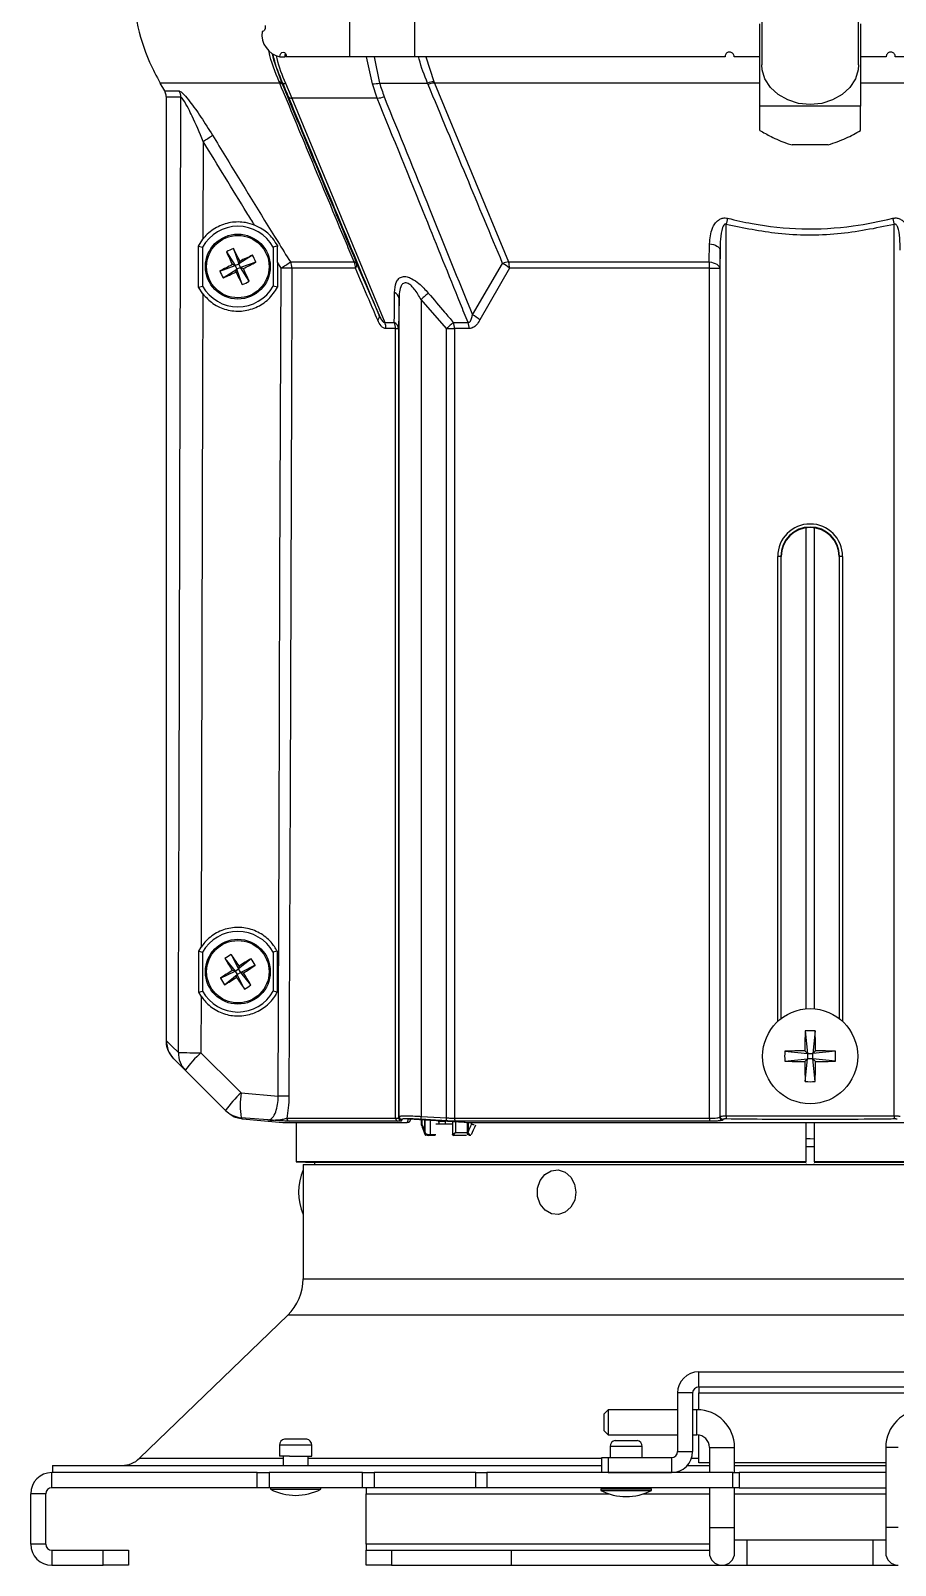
# Model space of a CAD drawing. Extents: x 17.3 to 113.1, y 4.8 to 84.5.
# Drawn here: x 50.09 to 54.38, y 60.93 to 68.55 of the extents above; entities that cross this region are included whole.
import ezdxf

# ---------------------------------------------------------------- set-up
doc = ezdxf.new("R2010")
doc.units = 0
doc.header["$MEASUREMENT"] = 0
doc.layers.add('OBJECT', color=7, linetype='CONTINUOUS')

msp = doc.modelspace()

# ---------------------------------------------------------------- linework, layer by layer
at = {"layer": 'OBJECT'}
for p, q in [((51.6748, 68.4167), (51.6748, 68.9967)), ((51.9981, 68.4167), (51.9981, 68.9967)), ((53.7197, 68.934), (53.7197, 68.3757)), ((54.1997, 68.3757), (54.1997, 68.9334)), ((53.7097, 68.1709), (53.7097, 68.5805)), ((54.2097, 68.5805), (54.2097, 68.1709)), ((51.24, 68.5417), (51.24, 68.5422)), ((51.3284, 68.4167), (51.3539, 68.4167)), ((51.6748, 68.4167), (51.3602, 68.4167)), ((51.9981, 68.4167), (51.6748, 68.4167)), ((51.7874, 68.2824), (51.7578, 68.4167)), ((53.5372, 68.4167), (51.9981, 68.4167)), ((52.0522, 68.4167), (52.0925, 68.2927)), ((53.7097, 68.4167), (53.5822, 68.4167)), ((54.3372, 68.4167), (54.2097, 68.4167)), ((55.9214, 68.4167), (54.3822, 68.4167)), ((51.3274, 68.2858), (50.7338, 68.2858)), ((50.7565, 68.2464), (50.7338, 68.2858)), ((51.3274, 68.2858), (51.3246, 68.2924)), ((51.3417, 68.2876), (51.3378, 68.2859)), ((51.3561, 68.2847), (51.3867, 68.2108)), ((51.8113, 68.2108), (51.7874, 68.2824)), ((51.8231, 68.2858), (52.0613, 68.2858)), ((52.0925, 68.2927), (52.0953, 68.2858)), ((52.0953, 68.2858), (52.4632, 67.3977)), ((53.7097, 68.2858), (52.0953, 68.2858)), ((55.8242, 68.2858), (54.2097, 68.2858)), ((50.7565, 68.2464), (50.8285, 68.2464)), ((50.8366, 68.2154), (50.7648, 68.2154)), ((50.7648, 63.5316), (50.7648, 68.2154)), ((51.8113, 68.2108), (51.3867, 68.2108)), ((51.3867, 68.2108), (51.8486, 67.0977)), ((54.2097, 68.1709), (53.7097, 68.1709)), ((53.7097, 68.0507), (53.7097, 68.1709)), ((54.2097, 68.0507), (54.2097, 68.1709)), ((50.9474, 67.9965), (50.9461, 67.5112)), ((54.0498, 67.9788), (53.8697, 67.9788)), ((53.5424, 63.1588), (53.5424, 67.5837)), ((54.377, 63.1588), (54.377, 67.5837)), ((50.9241, 67.4768), (50.9461, 67.5112)), ((50.9241, 67.4768), (50.9447, 67.4717)), ((50.9242, 67.2729), (50.9241, 67.4768)), ((50.9447, 67.4717), (50.9447, 67.278)), ((51.0635, 67.4478), (51.106, 67.3796)), ((51.0978, 67.4643), (51.1245, 67.3885)), ((51.1926, 67.4311), (51.1245, 67.3885)), ((51.3173, 67.4773), (51.2947, 67.4717)), ((51.2947, 67.4717), (51.2947, 67.278)), ((53.459, 67.3977), (53.4602, 67.4874)), ((53.5124, 67.4564), (53.5111, 67.3667)), ((53.5124, 63.1577), (53.5124, 67.4564)), ((51.0303, 67.3529), (51.106, 67.3796)), ((51.0468, 67.3186), (51.1149, 67.3612)), ((51.106, 67.3796), (51.0925, 67.3844)), ((51.106, 67.3796), (51.1245, 67.3885)), ((51.106, 67.3796), (51.1149, 67.3612)), ((51.1102, 67.3477), (51.1149, 67.3612)), ((51.1334, 67.3701), (51.1149, 67.3612)), ((51.1417, 67.2854), (51.1149, 67.3612)), ((51.1292, 67.402), (51.1245, 67.3885)), ((51.1334, 67.3701), (51.1245, 67.3885)), ((51.2091, 67.3968), (51.1334, 67.3701)), ((51.1334, 67.3701), (51.1469, 67.3653)), ((51.176, 67.3019), (51.1334, 67.3701)), ((51.3166, 67.3964), (51.3165, 67.2725)), ((51.3345, 67.3674), (51.3166, 67.3964)), ((51.3802, 67.3977), (51.6967, 67.3977)), ((51.7037, 67.3667), (51.388, 67.3667)), ((51.709, 67.3909), (51.8215, 67.1329)), ((52.2835, 67.1347), (52.4337, 67.3906)), ((52.4678, 67.3667), (52.3211, 67.1108)), ((52.4632, 67.3977), (53.459, 67.3977)), ((53.4605, 67.3667), (52.4678, 67.3667)), ((53.4605, 67.3667), (53.5111, 67.3667)), ((53.4605, 63.1478), (53.4605, 67.3667)), ((53.5111, 67.3667), (53.5111, 63.1532)), ((50.9242, 67.2729), (50.9447, 67.278)), ((50.9455, 67.2395), (50.9242, 67.2729)), ((51.3165, 67.2725), (51.2947, 67.278)), ((51.9196, 67.2158), (51.9173, 67.0667)), ((51.9196, 63.157), (51.9196, 67.2158)), ((52.1545, 67.0667), (52.0286, 67.2118)), ((52.0286, 67.2118), (52.0286, 63.1569)), ((51.8486, 67.0977), (51.8961, 67.0977)), ((51.9024, 67.0667), (51.855, 67.0667)), ((51.9024, 67.0667), (51.9173, 67.0667)), ((51.9024, 63.1478), (51.9024, 67.0667)), ((51.9173, 67.0667), (51.9173, 63.1493)), ((52.1545, 67.0667), (52.1949, 67.0667)), ((52.1545, 63.1494), (52.1545, 67.0667)), ((52.1895, 67.0977), (52.262, 67.0977)), ((52.2672, 67.0667), (52.1949, 67.0667)), ((52.1949, 67.0667), (52.1949, 63.1478)), ((53.9397, 63.6906), (53.9397, 66.0784)), ((53.9797, 66.0784), (53.9797, 63.6906)), ((53.8139, 65.9363), (53.7989, 65.9363)), ((53.7989, 63.6282), (53.7989, 65.9363)), ((53.8139, 65.9363), (53.8162, 65.9363)), ((53.8139, 65.9363), (53.8139, 63.641)), ((53.8162, 63.6428), (53.8162, 65.9363)), ((53.8162, 65.9363), (53.8162, 65.9363)), ((53.8162, 63.6428), (53.8162, 65.9363)), ((54.1032, 65.9363), (54.1032, 63.6428)), ((54.1055, 65.9363), (54.1032, 65.9363)), ((54.1032, 65.9363), (54.1032, 65.9363)), ((54.1032, 65.9363), (54.1032, 63.6428)), ((54.1205, 65.9363), (54.1055, 65.9363)), ((54.1055, 63.641), (54.1055, 65.9363)), ((54.1205, 65.9363), (54.1205, 63.6282)), ((50.9255, 63.9765), (50.9377, 63.9972)), ((50.9256, 63.7732), (50.9255, 63.9765)), ((50.9255, 63.9765), (50.9447, 63.9717)), ((50.9447, 63.9717), (50.9447, 63.778)), ((51.0551, 63.9404), (51.1056, 63.8779)), ((51.0871, 63.961), (51.1228, 63.889)), ((51.1853, 63.9395), (51.1228, 63.889)), ((51.3152, 63.9768), (51.2947, 63.9717)), ((51.2947, 63.9717), (51.2947, 63.778)), ((51.3152, 63.9768), (51.3151, 63.7729)), ((51.0336, 63.8423), (51.1056, 63.8779)), ((51.0541, 63.8102), (51.1166, 63.8607)), ((51.1056, 63.8779), (51.0916, 63.881)), ((51.1056, 63.8779), (51.1228, 63.889)), ((51.1056, 63.8779), (51.1166, 63.8607)), ((51.1136, 63.8467), (51.1166, 63.8607)), ((51.1339, 63.8717), (51.1166, 63.8607)), ((51.1523, 63.7887), (51.1166, 63.8607)), ((51.1259, 63.903), (51.1228, 63.889)), ((51.1339, 63.8717), (51.1228, 63.889)), ((51.2058, 63.9074), (51.1339, 63.8717)), ((51.1843, 63.8093), (51.1339, 63.8717)), ((51.1339, 63.8717), (51.1479, 63.8687)), ((50.9256, 63.7732), (50.9447, 63.778)), ((50.9372, 63.7535), (50.9256, 63.7732)), ((51.3151, 63.7729), (51.2947, 63.778)), ((50.9372, 63.7535), (50.9365, 63.4725)), ((53.9354, 63.5812), (53.9462, 63.4689)), ((53.9841, 63.5812), (53.9732, 63.4689)), ((53.834, 63.4798), (53.9462, 63.4689)), ((53.9462, 63.4689), (53.9329, 63.4822)), ((53.9462, 63.4689), (53.9732, 63.4689)), ((53.9462, 63.4689), (53.9462, 63.4419)), ((53.9865, 63.4822), (53.9732, 63.4689)), ((54.0855, 63.4798), (53.9732, 63.4689)), ((53.9732, 63.4419), (53.9732, 63.4689)), ((53.834, 63.4311), (53.9462, 63.4419)), ((53.9329, 63.4286), (53.9462, 63.4419)), ((53.9354, 63.3297), (53.9462, 63.4419)), ((53.9732, 63.4419), (53.9462, 63.4419)), ((53.9841, 63.3297), (53.9732, 63.4419)), ((53.9732, 63.4419), (53.9865, 63.4286)), ((54.0855, 63.4311), (53.9732, 63.4419)), ((51.1358, 63.2732), (51.3192, 63.2579)), ((51.0645, 63.18), (51.0583, 63.1862)), ((51.1001, 63.1551), (51.142, 63.1439)), ((51.269, 63.139), (51.1361, 63.1501)), ((51.3619, 63.1478), (51.9024, 63.1478)), ((51.9173, 63.1493), (51.9196, 63.157)), ((52.0286, 63.1569), (52.1545, 63.1494)), ((52.1949, 63.1478), (53.4605, 63.1478)), ((53.5111, 63.1532), (53.5124, 63.1577)), ((53.5424, 63.1588), (54.377, 63.1588)), ((51.142, 63.1439), (51.3435, 63.1263)), ((51.3435, 63.1263), (51.9436, 63.1263)), ((51.3448, 63.1262), (51.9446, 63.1262)), ((51.9129, 63.1328), (51.375, 63.1328)), ((51.4097, 63.1262), (51.4097, 62.9304)), ((51.9609, 63.1276), (51.9662, 63.1441)), ((51.9662, 63.1441), (52.2423, 63.1277)), ((51.9777, 63.1434), (51.9752, 63.1357)), ((51.9752, 63.1357), (51.9791, 63.1433)), ((52.0296, 63.1403), (52.0296, 63.1166)), ((52.0333, 63.1401), (52.0333, 63.1184)), ((52.0481, 63.08), (52.0481, 63.1392)), ((52.0483, 63.0776), (52.0481, 63.08)), ((52.0493, 63.08), (52.0481, 63.08)), ((52.0493, 63.0774), (52.0493, 63.1391)), ((52.074, 63.1377), (52.074, 63.0674)), ((52.1028, 63.1204), (52.1843, 63.1204)), ((52.1168, 63.1275), (52.1168, 63.1204)), ((52.1206, 63.1325), (52.1497, 63.1332)), ((52.1479, 63.1331), (52.1479, 63.1204)), ((52.1718, 63.1337), (52.1843, 63.134)), ((52.1843, 63.1311), (52.1843, 63.0674)), ((52.1993, 63.1302), (52.1993, 63.0774)), ((52.1993, 63.0774), (52.2587, 63.0774)), ((53.463, 63.1328), (52.2039, 63.1328)), ((52.2586, 63.08), (52.2586, 63.1269)), ((52.2587, 63.0774), (52.2586, 63.08)), ((52.2586, 63.08), (52.2619, 63.08)), ((52.2587, 63.0755), (52.2587, 63.0774)), ((52.2619, 63.08), (52.2618, 63.0776)), ((52.2619, 63.1268), (52.2619, 63.08)), ((52.2787, 63.1184), (52.2787, 63.1264)), ((52.2873, 63.1263), (55.6322, 63.1263)), ((52.2881, 63.1262), (55.6314, 63.1262)), ((53.9397, 62.9304), (53.9397, 63.1262)), ((53.9797, 63.1262), (53.9797, 62.9304)), ((52.0643, 63.0674), (52.074, 63.0674)), ((52.0643, 63.0674), (52.0643, 63.0624)), ((52.0708, 63.0624), (52.0643, 63.0624)), ((52.0994, 63.0624), (52.0708, 63.0624)), ((52.074, 63.0674), (52.1028, 63.0674)), ((52.2539, 63.0624), (52.1893, 63.0624)), ((52.2751, 63.0624), (52.2662, 63.0624)), ((53.9397, 63.0466), (53.9797, 63.0452)), ((53.9597, 63.0459), (53.9397, 63.0452)), ((51.4097, 62.9304), (51.4997, 62.9273)), ((53.9397, 62.9304), (51.4097, 62.9304)), ((51.4997, 62.9273), (51.4997, 62.9174)), ((53.9397, 62.9273), (51.4997, 62.9273)), ((53.9397, 62.9204), (53.9397, 62.9174)), ((56.5097, 62.9304), (53.9797, 62.9304)), ((56.4197, 62.9273), (53.9797, 62.9273)), ((53.9797, 62.9174), (53.9797, 62.9204)), ((51.4437, 62.9174), (51.4437, 62.8913)), ((51.4437, 62.9174), (56.4757, 62.9174)), ((51.4438, 62.8901), (51.4438, 62.6913)), ((51.4438, 62.6913), (51.4438, 62.6707)), ((51.4437, 62.6696), (51.4437, 62.3502)), ((51.4437, 62.3502), (56.4757, 62.3502)), ((51.3674, 62.1704), (50.6315, 61.4595)), ((56.552, 62.1704), (51.3674, 62.1704)), ((53.4066, 61.8139), (53.4066, 61.8889)), ((53.4066, 61.8889), (55.0166, 61.8889)), ((53.3766, 61.7839), (53.3016, 61.7839)), ((53.3016, 61.7839), (53.3016, 61.4934)), ((53.3766, 61.7839), (53.3766, 61.4934)), ((53.4066, 61.8139), (55.0166, 61.8139)), ((53.4066, 61.8139), (53.4066, 61.7839)), ((53.4066, 61.7839), (55.0166, 61.7839)), ((53.4066, 61.7007), (53.4066, 61.7839)), ((52.9577, 61.7009), (52.9377, 61.6809)), ((53.3016, 61.7009), (52.9577, 61.7009)), ((52.9577, 61.7009), (52.9577, 61.6384)), ((53.3972, 61.7009), (53.3766, 61.7009)), ((53.3972, 61.6384), (53.3972, 61.7009)), ((52.9377, 61.6384), (52.9377, 61.6809)), ((52.9377, 61.5959), (52.9377, 61.6384)), ((52.9577, 61.6384), (52.9577, 61.5759)), ((53.3972, 61.5759), (53.3972, 61.6384)), ((51.4614, 61.5541), (51.3514, 61.5541)), ((52.9377, 61.5959), (52.9577, 61.5759)), ((52.9577, 61.5759), (53.3016, 61.5759)), ((52.9916, 61.548), (53.1016, 61.548)), ((53.3766, 61.5759), (53.3972, 61.5759)), ((53.4066, 61.4364), (53.4066, 61.5752)), ((51.3264, 61.5245), (51.3264, 61.4695)), ((51.3759, 61.5245), (51.3264, 61.5245)), ((51.4864, 61.5245), (51.3759, 61.5245)), ((51.4864, 61.4695), (51.4864, 61.5245)), ((52.9666, 61.5184), (52.9666, 61.4634)), ((52.971, 61.5184), (52.9666, 61.5184)), ((53.1266, 61.5184), (52.971, 61.5184)), ((53.1266, 61.4634), (53.1266, 61.5184)), ((53.3016, 61.4934), (53.3766, 61.4934)), ((53.4597, 61.5134), (53.4597, 61.3884)), ((53.4597, 61.5134), (53.5222, 61.5134)), ((53.5222, 61.5134), (53.5847, 61.5134)), ((53.5847, 61.3884), (53.5847, 61.5134)), ((54.3347, 61.5134), (54.3347, 61.1159)), ((54.3972, 61.5134), (54.3347, 61.5134)), ((50.1997, 61.4244), (50.1997, 61.3884)), ((50.1997, 61.4244), (52.9266, 61.4244)), ((50.6315, 61.4595), (51.3439, 61.4595)), ((51.3759, 61.4695), (51.3264, 61.4695)), ((51.3439, 61.4695), (51.3439, 61.4244)), ((51.3759, 61.4695), (51.4864, 61.4695)), ((51.4689, 61.4244), (51.4689, 61.4695)), ((51.4689, 61.4595), (52.9266, 61.4595)), ((52.9266, 61.3884), (52.9266, 61.4634)), ((52.9266, 61.4634), (52.9566, 61.4634)), ((52.9566, 61.4634), (52.9566, 61.3884)), ((52.9566, 61.4634), (53.2716, 61.4634)), ((53.2716, 61.4634), (53.2716, 61.3884)), ((53.3507, 61.4244), (53.4597, 61.4244)), ((53.3709, 61.4595), (53.4066, 61.4595)), ((53.4597, 61.4364), (53.4066, 61.4364)), ((54.3347, 61.4364), (53.5847, 61.4364)), ((53.5847, 61.4244), (54.3347, 61.4244)), ((50.1966, 61.3135), (50.1966, 61.3884)), ((51.216, 61.3884), (50.1966, 61.3884)), ((51.216, 61.3135), (51.216, 61.3884)), ((51.216, 61.3884), (51.2757, 61.3884)), ((51.2757, 61.3884), (51.2757, 61.3135)), ((51.7379, 61.3884), (51.2757, 61.3884)), ((51.7379, 61.3135), (51.7379, 61.3884)), ((51.7379, 61.3884), (51.7958, 61.3884)), ((51.7958, 61.3884), (51.7958, 61.3135)), ((52.3005, 61.3884), (51.7958, 61.3884)), ((52.3005, 61.3135), (52.3005, 61.3884)), ((52.3005, 61.3884), (52.3556, 61.3884)), ((52.3556, 61.3884), (52.3556, 61.3135)), ((53.5766, 61.3884), (52.3556, 61.3884)), ((52.9566, 61.3884), (53.2716, 61.3884)), ((53.5766, 61.3135), (53.5766, 61.3884)), ((53.5766, 61.3884), (53.6066, 61.3884)), ((53.6066, 61.3884), (53.6066, 61.3135)), ((54.3347, 61.3884), (53.6066, 61.3884)), ((50.1666, 61.2835), (50.0917, 61.2835)), ((50.0917, 61.0334), (50.0917, 61.2835)), ((50.1666, 61.0334), (50.1666, 61.2835)), ((51.216, 61.3135), (50.1966, 61.3135)), ((51.2757, 61.3135), (51.216, 61.3135)), ((51.7379, 61.3135), (51.2757, 61.3135)), ((51.2814, 61.3135), (51.2814, 61.306)), ((51.2814, 61.306), (51.3587, 61.306)), ((51.3587, 61.306), (51.5314, 61.306)), ((51.5314, 61.306), (51.5314, 61.3135)), ((51.7958, 61.3135), (51.7379, 61.3135)), ((51.7566, 61.3135), (51.7566, 61.2835)), ((51.7566, 61.0334), (51.7566, 61.2835)), ((51.7566, 61.2835), (52.9602, 61.2835)), ((52.3005, 61.3135), (51.7958, 61.3135)), ((52.3556, 61.3135), (52.3005, 61.3135)), ((53.5766, 61.3135), (52.3556, 61.3135)), ((52.9216, 61.3074), (52.9216, 61.2999)), ((52.9216, 61.3074), (53.1716, 61.3074)), ((52.9216, 61.2999), (53.1716, 61.2999)), ((52.9841, 61.3135), (52.9841, 61.3074)), ((53.1091, 61.3074), (53.1091, 61.3135)), ((53.1329, 61.2835), (53.4597, 61.2835)), ((53.1716, 61.2999), (53.1716, 61.3074)), ((53.4597, 61.3135), (53.4597, 61.1159)), ((53.6066, 61.3135), (53.5766, 61.3135)), ((53.5847, 61.1159), (53.5847, 61.3135)), ((53.5847, 61.2835), (54.3347, 61.2835)), ((53.6066, 61.3135), (54.3347, 61.3135)), ((53.4597, 61.1159), (53.4597, 60.9909)), ((53.4597, 61.1159), (53.5222, 61.1159)), ((53.5222, 61.1159), (53.5847, 61.1159)), ((53.5847, 60.9909), (53.5847, 61.1159)), ((54.3347, 61.1159), (54.3347, 60.9909)), ((54.3972, 61.1159), (54.3347, 61.1159)), ((50.1666, 61.0334), (50.0917, 61.0334)), ((51.7566, 61.0334), (51.7566, 61.0034)), ((53.4597, 61.0334), (51.7566, 61.0334)), ((53.6472, 61.0534), (53.5847, 61.0534)), ((54.2722, 61.0534), (53.6472, 61.0534)), ((53.6472, 60.9284), (53.6472, 61.0534)), ((54.3347, 61.0534), (54.2722, 61.0534)), ((54.2722, 60.9284), (54.2722, 61.0534)), ((50.1966, 61.0034), (50.1966, 60.9285)), ((50.1966, 61.0034), (50.4516, 61.0034)), ((50.4516, 60.9285), (50.4516, 61.0034)), ((50.4516, 61.0034), (50.5766, 61.0034)), ((50.5766, 61.0034), (50.5766, 60.9285)), ((51.7566, 60.9285), (51.7566, 61.0034)), ((51.7566, 61.0034), (51.8816, 61.0034)), ((51.8816, 61.0034), (51.8816, 60.9285)), ((51.8816, 61.0034), (52.4761, 61.0034)), ((52.4761, 61.0034), (52.4761, 60.9285)), ((52.4761, 61.0034), (53.4597, 61.0034)), ((50.1966, 60.9285), (50.4516, 60.9285)), ((50.5766, 60.9285), (50.4516, 60.9285)), ((51.8816, 60.9285), (51.7566, 60.9285)), ((51.8816, 60.9285), (52.4761, 60.9285)), ((52.4761, 60.9285), (53.5187, 60.9285)), ((53.5222, 60.9284), (53.6472, 60.9284)), ((53.6472, 60.9284), (54.2722, 60.9284)), ((54.2722, 60.9284), (54.3972, 60.9284))]:
    msp.add_line(p, q, dxfattribs=at)
at = {"layer": 'OBJECT', "flags": 128}
for points in [[(51.255, 68.5723), (51.2559, 68.5647), (51.2547, 68.5561), (51.2513, 68.5488), (51.2461, 68.5439), (51.24, 68.5422)], [(51.2895, 68.4315), (51.2971, 68.4007), (51.3378, 68.2859), (51.3378, 68.2859), (51.3378, 68.2859)], [(51.3284, 68.4167), (51.3296, 68.4253), (51.3331, 68.4326), (51.3382, 68.4375), (51.3443, 68.4392), (51.3504, 68.4375), (51.3556, 68.4326), (51.359, 68.4253), (51.3602, 68.4167)], [(51.3539, 68.4167), (51.3551, 68.4253), (51.357, 68.4302)], [(51.7957, 68.4167), (51.8231, 68.2858), (51.8231, 68.2858), (51.8231, 68.2858)], [(53.9597, 68.1791), (53.9023, 68.1848), (53.8482, 68.2017), (53.8006, 68.2286), (53.7622, 68.264), (53.7353, 68.306), (53.7215, 68.352), (53.7197, 68.3757)], [(54.1997, 68.3757), (54.198, 68.352), (54.1841, 68.306), (54.1572, 68.264), (54.1189, 68.2286), (54.0713, 68.2017), (54.0172, 68.1848), (53.9597, 68.1791)], [(50.8248, 63.4739), (50.8254, 63.7239), (50.8278, 64.7238), (50.8366, 68.2154)], [(53.5502, 67.6147), (53.5493, 67.6111), (53.5484, 67.6075), (53.5474, 67.6037), (53.5464, 67.5998), (53.5455, 67.5958), (53.5445, 67.5918), (53.5434, 67.5878), (53.5424, 67.5837)], [(54.3693, 67.6147), (54.3702, 67.6111), (54.3711, 67.6075), (54.372, 67.6037), (54.373, 67.5998), (54.374, 67.5958), (54.375, 67.5918), (54.376, 67.5878), (54.377, 67.5837)], [(53.4602, 67.4874), (53.4706, 67.486), (53.4804, 67.4837), (53.4894, 67.4805), (53.4971, 67.4766), (53.5035, 67.4721), (53.5082, 67.4672), (53.5113, 67.4619), (53.5124, 67.4564)], [(51.3192, 63.2579), (51.3239, 64.5488), (51.3287, 65.8398), (51.3345, 67.3674)], [(51.388, 67.3667), (51.3876, 67.2594), (51.3858, 66.7634), (51.3785, 64.7795), (51.3731, 63.2572)], [(53.459, 67.3977), (53.4694, 67.3963), (53.4792, 67.3939), (53.4881, 67.3908), (53.4958, 67.3869), (53.5022, 67.3824), (53.5069, 67.3775), (53.5099, 67.3722), (53.5111, 67.3667)], [(50.9455, 67.2395), (50.9444, 66.7924), (50.9413, 65.5014), (50.9377, 63.9972)], [(52.0649, 67.2428), (52.0614, 67.2398), (52.0575, 67.2365), (52.0532, 67.2328), (52.0487, 67.2289), (52.0439, 67.2248), (52.0389, 67.2206), (52.0338, 67.2162), (52.0286, 67.2118)], [(52.1895, 67.0977), (52.1861, 67.0947), (52.1823, 67.0913), (52.1781, 67.0877), (52.1737, 67.0838), (52.1691, 67.0797), (52.1643, 67.0754), (52.1594, 67.0711), (52.1545, 67.0667)], [(50.7648, 63.5316), (50.7723, 63.5243), (50.7923, 63.5051), (50.8248, 63.4739)], [(50.9365, 63.4725), (51.113, 63.296), (51.1358, 63.2732)], [(50.859, 63.3855), (50.8279, 63.4167), (50.8087, 63.4359), (50.8014, 63.4432)], [(51.0583, 63.1862), (50.8818, 63.3628), (50.859, 63.3855)], [(52.0286, 63.1569), (52.0284, 63.1541), (52.0282, 63.1514), (52.0281, 63.1489), (52.028, 63.1467), (52.0278, 63.1448), (52.0278, 63.1434), (52.0277, 63.1424), (52.0277, 63.142)], [(52.1545, 63.1494), (52.1543, 63.1466), (52.1542, 63.1439), (52.154, 63.1414), (52.1539, 63.1392), (52.1538, 63.1373), (52.1537, 63.1359), (52.1536, 63.1349), (52.1536, 63.1345)], [(53.5424, 63.1588), (53.5424, 63.156), (53.5424, 63.1534), (53.5423, 63.1509), (53.5423, 63.1487), (53.5423, 63.1468), (53.5423, 63.1453), (53.5422, 63.1444), (53.5422, 63.1439)], [(54.377, 63.1588), (54.3771, 63.156), (54.3771, 63.1534), (54.3771, 63.1509), (54.3772, 63.1487), (54.3772, 63.1468), (54.3772, 63.1453), (54.3772, 63.1444), (54.3772, 63.1439)], [(52.1843, 63.0674), (52.1846, 63.0676), (52.1853, 63.068), (52.1864, 63.0687), (52.1879, 63.0697), (52.1897, 63.071), (52.1918, 63.0724), (52.1942, 63.074), (52.1967, 63.0757), (52.1993, 63.0774)], [(52.1993, 63.0774), (52.1976, 63.0748), (52.1959, 63.0723), (52.1943, 63.0699), (52.1929, 63.0678), (52.1917, 63.0659), (52.1907, 63.0644), (52.19, 63.0633), (52.1895, 63.0626), (52.1893, 63.0624)], [(52.2587, 63.0774), (52.2591, 63.0774), (52.2595, 63.0775), (52.2599, 63.0775), (52.2603, 63.0775), (52.2607, 63.0775), (52.2611, 63.0775), (52.2614, 63.0776), (52.2618, 63.0776)], [(53.5272, 63.1428), (53.5264, 63.1402), (53.5258, 63.1382)], [(52.074, 63.0674), (52.0739, 63.0664), (52.0737, 63.0655), (52.0734, 63.0646), (52.073, 63.0639), (52.0725, 63.0632), (52.072, 63.0628), (52.0714, 63.0625), (52.0708, 63.0624)], [(53.9797, 63.0059), (53.9437, 63.0057), (53.9397, 63.0059)], [(52.6071, 62.7596), (52.6069, 62.8004), (52.6196, 62.8385), (52.6433, 62.8687), (52.6748, 62.8871), (52.71, 62.891), (52.744, 62.88), (52.7723, 62.8555), (52.791, 62.821), (52.7976, 62.7809), (52.7913, 62.7408), (52.7728, 62.706), (52.7447, 62.6813), (52.7108, 62.6699), (52.6756, 62.6735), (52.6439, 62.6916), (52.62, 62.7216), (52.6071, 62.7596)]]:
    msp.add_lwpolyline(points, dxfattribs=at)
at = {"layer": 'OBJECT'}
for centre, radius in [((51.1197, 67.3748), 0.161), ((51.1197, 67.3748), 0.1549), ((51.1197, 63.8748), 0.161), ((51.1197, 63.8748), 0.1549), ((53.9597, 63.4554), 0.236)]:
    msp.add_circle(centre, radius, dxfattribs=at)
for centre, radius, start, end in [((51.3505, 68.5261), 0.1116, 171.95076, 258.57817), ((51.3251, 68.277), 0.0155, 35.38807, 91.87182), ((51.3275, 68.2698), 0.016, 34.52439, 90.55538), ((51.3516, 68.2993), 0.0153, 229.87426, 286.97031), ((51.793, 68.4119), 0.1296, 267.54557, 283.4346), ((52.1053, 68.1603), 0.133, 95.53116, 109.30878), ((52.1099, 68.1539), 0.1328, 96.33291, 110.11508), ((50.7735, 68.2155), 0.0631, 359.96545, 29.38949), ((51.3849, 68.2285), 0.0178, 217.2822, 275.87224), ((51.8025, 68.3372), 0.1268, 274.005, 289.92913), ((50.627, 68.5374), 0.6287, 300.6374, 305.6866), ((51.1197, 67.3748), 0.2, 28.95502, 151.04498), ((51.2524, 67.0992), 0.3965, 112.95955, 118.46071), ((53.5945, 68.5689), 2.7682, 203.89201, 205.33551), ((48.6432, 66.185), 2.768, 26.08443, 27.52807), ((52.314, 64.8996), 2.7687, 113.89224, 115.33552), ((50.844, 67.2421), 0.3966, 22.95976, 28.45971), ((52.3096, 64.8983), 2.768, 116.08455, 117.52816), ((51.3954, 67.5076), 0.3965, 202.95914, 208.46032), ((49.9263, 69.8482), 2.7666, 293.89148, 295.33584), ((53.5963, 68.5647), 2.768, 206.08443, 207.52807), ((49.9302, 69.8507), 2.7672, 296.08446, 297.52847), ((48.6468, 66.1816), 2.7662, 23.8917, 25.33626), ((50.9921, 67.9328), 0.661, 301.198, 305.94797), ((51.3326, 65.1889), 2.1785, 88.54095, 89.94926), ((51.3236, 67.3668), 0.0645, 359.92781, 28.65564), ((51.6963, 67.3825), 0.0153, 33.66611, 88.42459), ((51.632, 67.367), 0.0717, 359.79539, 25.39898), ((51.6836, 67.3839), 0.0264, 319.54724, 15.46861), ((52.4799, 67.2643), 0.1345, 97.12264, 110.12228), ((52.3507, 67.2352), 0.1761, 48.32087, 61.9065), ((52.3646, 67.3673), 0.1032, 359.67551, 17.13785), ((53.1627, 67.3675), 0.2978, 359.84382, 5.81823), ((51.1197, 67.3748), 0.2, 208.95502, 331.04498), ((50.987, 67.6505), 0.3965, 292.95955, 298.46071), ((51.8815, 67.2118), 0.0383, 5.94674, 65.82641), ((51.7965, 67.1276), 0.0255, 311.99419, 11.93607), ((52.214, 66.9837), 0.1662, 49.90594, 65.27779), ((51.779, 67.0671), 0.076, 359.74938, 23.80404), ((51.8788, 67.0632), 0.0386, 5.22763, 63.39046), ((51.825, 67.0671), 0.0775, 359.73742, 23.2996), ((52.1063, 67.0672), 0.0886, 359.68724, 20.14418), ((52.1752, 67.0672), 0.092, 359.68142, 19.35416), ((53.9597, 65.9363), 0.1608, 0, 180), ((53.9597, 65.9363), 0.1458, 0, 180), ((53.9597, 65.9363), 0.1435, 0, 180), ((53.9597, 65.9363), 0.1435, 90, 180), ((53.9597, 65.9363), 0.1435, 0, 90), ((51.1197, 63.8748), 0.2, 28.95502, 151.04498), ((51.2849, 63.617), 0.3967, 119.90152, 125.39893), ((53.4319, 65.3591), 2.7679, 210.83167, 212.27531), ((48.8045, 62.394), 2.7687, 33.02459, 34.46784), ((52.6056, 61.56), 2.7711, 120.83269, 122.2747), ((50.8619, 63.7096), 0.3968, 29.90173, 35.39825), ((52.6003, 61.56), 2.7683, 123.02447, 124.46795), ((51.3773, 64.0399), 0.3965, 209.8994, 215.40057), ((49.6353, 66.1873), 2.7683, 300.83197, 302.27543), ((53.4335, 65.3547), 2.7669, 213.02392, 214.4681), ((49.6407, 66.1874), 2.7655, 303.02374, 304.46868), ((48.8061, 62.3898), 2.7696, 30.83211, 32.27488), ((51.1197, 63.8748), 0.2, 208.95502, 331.04498), ((50.9548, 64.1323), 0.3963, 299.89808, 305.4019), ((56.7237, 63.4624), 2.7908, 177.56154, 179.59423), ((53.9597, 63.1824), 0.3996, 86.50975, 93.49025), ((51.1958, 63.4624), 2.7908, 0.40577, 2.43846), ((50.943, 63.4689), 0.1184, 177.58448, 224.79191), ((50.9266, 67.0788), 3.6063, 268.38159, 270.15734), ((51.2938, 63.0761), 0.5337, 132.03018, 144.5608), ((54.2327, 63.4554), 0.3995, 176.50916, 183.49084), ((53.9527, 60.6899), 2.7924, 90.40623, 92.4378), ((53.9667, 60.6899), 2.7924, 87.5622, 89.59377), ((53.6867, 63.4554), 0.3995, 356.50916, 3.49084), ((53.9527, 66.2186), 2.79, 267.56102, 269.59427), ((56.7237, 63.4484), 2.7908, 180.40577, 182.43846), ((51.1958, 63.4484), 2.7908, 357.56154, 359.59423), ((53.9668, 66.2186), 2.79, 270.40573, 272.43898), ((53.9597, 63.7285), 0.3996, 266.50975, 273.49025), ((51.4932, 62.8768), 0.5337, 132.03055, 144.56004), ((51.5104, 63.2124), 0.3794, 170.7788, 189.44975), ((51.3185, 61.1457), 2.1122, 88.51743, 89.97925), ((51.1467, 63.2746), 0.1249, 225.00121, 265.13763), ((51.3766, 63.1475), 0.0148, 179.00458, 263.69483), ((51.9164, 63.1464), 0.014, 174.27084, 255.47599), ((51.9323, 63.1494), 0.015, 180.10655, 266.23937), ((51.9346, 63.1571), 0.015, 180.11058, 266.36217), ((52.2087, 63.1459), 0.0139, 172.13695, 249.60812), ((53.487, 63.1446), 0.0267, 173.11584, 206.08127), ((53.5261, 63.1532), 0.015, 180.24302, 269.16345), ((53.5274, 63.1578), 0.015, 180.24506, 269.17887), ((51.9619, 63.1426), 0.015, 266.11574, 332.586), ((52.0511, 63.0776), 0.00442, 223.37064, 234.64166), ((52.0484, 63.0749), 0.00268, 69.23338, 92.75407), ((52.0546, 63.0761), 0.00616, 185.11056, 189.87259), ((52.0643, 63.0774), 0.015, 180, 270), ((52.2701, 63.0754), 0.00848, 178.69995, 182.12801), ((52.272, 63.0618), 0.0157, 126.02277, 129.41376), ((52.1893, 63.0674), 0.005, 180, 270), ((51.7008, 62.7804), 0.28, 156.64122, 203.35878), ((51.1937, 62.3502), 0.25, 314.00773, 0), ((53.4066, 61.7839), 0.105, 90, 180), ((53.4066, 61.7839), 0.03, 90, 180), ((53.3972, 61.5134), 0.1875, 0, 90), ((54.5222, 61.5134), 0.1875, 90, 180), ((51.3564, 61.5245), 0.03, 99.59407, 180), ((51.4564, 61.5245), 0.03, 0, 80.40593), ((52.9966, 61.5184), 0.03, 99.59407, 180), ((53.0966, 61.5184), 0.03, 0, 80.40593), ((53.3972, 61.5134), 0.0625, 0, 90), ((53.2716, 61.4934), 0.105, 270, 0), ((53.2716, 61.4934), 0.03, 270, 0), ((50.5447, 61.5494), 0.125, 270, 314.00773), ((50.1966, 61.2835), 0.1049, 90, 180), ((50.1966, 61.2835), 0.03, 90, 180), ((51.4064, 61.5473), 0.2717, 242.61209, 297.38791), ((53.0466, 61.5412), 0.2717, 242.61209, 297.38791), ((50.1966, 61.0334), 0.1049, 180, 270), ((50.1966, 61.0334), 0.03, 180, 270), ((53.5222, 60.9909), 0.0625, 180, 270), ((53.5222, 60.9909), 0.0625, 270, 0), ((54.3972, 60.9909), 0.0625, 180, 270)]:
    msp.add_arc(centre, radius, start, end, dxfattribs=at)
for centre, major_axis, ratio, start_param, end_param in [((53.9727, 62.8196), (-2.0916, 4.3755), 0.34326, 1.340726, 1.349396), ((52.0643, 63.0774), (0.015, 0), 0.666667, 3.141593, 4.712389), ((53.9727, 62.8196), (2.0916, 4.3755), 0.34326, 1.665999, 1.674668), ((53.9818, 62.8121), (2.0768, 4.3768), 0.341999, 1.663713, 1.674625)]:
    msp.add_ellipse(centre, major_axis=major_axis, ratio=ratio, start_param=start_param, end_param=end_param, dxfattribs=at)
for points, knots in [([(50.5998, 68.7858), (50.6036, 68.7204), (50.6115, 68.5849), (50.6646, 68.4164), (50.7156, 68.3201), (50.7338, 68.2858)], [0, 0, 0, 0, 0.375049, 0.776984, 1, 1, 1, 1]), ([(51.3246, 68.2924), (51.3049, 68.3406), (51.2846, 68.39), (51.274, 68.4444), (51.2737, 68.4458)], [0, 0, 0, 0, 0.973648, 1, 1, 1, 1]), ([(51.3417, 68.2876), (51.3417, 68.2876), (51.3245, 68.3277), (51.3068, 68.3734), (51.2957, 68.4216), (51.2944, 68.427)], [0, 0, 0, 0, 0.000015, 0.888295, 1, 1, 1, 1]), ([(51.3098, 68.4216), (51.3107, 68.4172), (51.3206, 68.3694), (51.3392, 68.3249), (51.3561, 68.2847)], [0, 0, 0, 0, 0.093044, 1, 1, 1, 1]), ([(52.0613, 68.2858), (52.0613, 68.2858), (52.0448, 68.3243), (52.0294, 68.3672), (52.0169, 68.4125), (52.0157, 68.4167)], [0, 0, 0, 0, 0.000016, 0.90696, 1, 1, 1, 1]), ([(53.5822, 68.4167), (53.582, 68.4192), (53.5815, 68.4243), (53.5776, 68.431), (53.572, 68.4361), (53.5649, 68.4391), (53.5572, 68.4395), (53.5497, 68.4374), (53.5434, 68.4329), (53.539, 68.4265), (53.5374, 68.4208), (53.5373, 68.4175), (53.5372, 68.4167)], [0, 0, 0, 0, 0.1064742, 0.2129401, 0.319697, 0.427105, 0.5351835, 0.643667, 0.7520788, 0.8599258, 0.9669596, 1, 1, 1, 1]), ([(54.3822, 68.4167), (54.382, 68.4192), (54.3815, 68.4243), (54.3777, 68.431), (54.372, 68.4361), (54.3649, 68.439), (54.3572, 68.4395), (54.3498, 68.4374), (54.3434, 68.4329), (54.339, 68.4265), (54.3374, 68.4208), (54.3373, 68.4175), (54.3372, 68.4167)], [0, 0, 0, 0, 0.106362, 0.212713, 0.319455, 0.426997, 0.535233, 0.643751, 0.752038, 0.859722, 0.966709, 1, 1, 1, 1]), ([(51.6967, 67.3977), (51.6839, 67.4286), (51.6116, 67.6019), (51.4884, 67.8978), (51.3783, 68.1631), (51.3274, 68.2858)], [0, 0, 0, 0, 0.104199, 0.585852, 1, 1, 1, 1]), ([(51.3378, 68.2859), (51.3378, 68.2859), (51.3388, 68.2836), (51.3397, 68.2812), (51.3407, 68.2789)], [0, 0, 0, 0, 0.000295, 1, 1, 1, 1]), ([(51.3407, 68.2789), (51.4036, 68.1268), (51.5262, 67.8306), (51.6492, 67.5348), (51.709, 67.3909)], [0, 0, 0, 0, 0.513611, 1, 1, 1, 1]), ([(51.3708, 68.2177), (51.3613, 68.2409), (51.3518, 68.2641), (51.3417, 68.2876), (51.3417, 68.2876)], [0, 0, 0, 0, 0.999971, 1, 1, 1, 1]), ([(51.8231, 68.2858), (51.8231, 68.2858), (51.8296, 68.2631), (51.8376, 68.2406), (51.8457, 68.2181)], [0, 0, 0, 0, 0.00003, 1, 1, 1, 1]), ([(52.0643, 68.2785), (52.0632, 68.2809), (52.0622, 68.2833), (52.0613, 68.2858), (52.0613, 68.2858)], [0, 0, 0, 0, 0.999721, 1, 1, 1, 1]), ([(52.4337, 67.3906), (52.3737, 67.5343), (52.2504, 67.8301), (52.1275, 68.1263), (52.0643, 68.2785)], [0, 0, 0, 0, 0.48595, 1, 1, 1, 1]), ([(50.7648, 68.2154), (50.7642, 68.2225), (50.7632, 68.2333), (50.7583, 68.243), (50.7565, 68.2464)], [0, 0, 0, 0, 0.643567, 1, 1, 1, 1]), ([(50.8285, 68.2464), (50.8315, 68.2454), (50.8374, 68.2434), (50.8559, 68.2254), (50.8889, 68.1855), (50.9381, 68.1159), (50.9747, 68.0572), (50.9937, 68.0268)], [0, 0, 0, 0, 0.101178, 0.201859, 0.374018, 0.675191, 1, 1, 1, 1]), ([(50.9474, 67.9965), (50.9296, 68.0389), (50.9061, 68.095), (50.8728, 68.1628), (50.8552, 68.195), (50.843, 68.2115), (50.8386, 68.2152), (50.837, 68.2154), (50.8366, 68.2154)], [0, 0, 0, 0, 0.49037, 0.647323, 0.850236, 0.921686, 0.982752, 1, 1, 1, 1]), ([(51.8215, 67.1329), (51.7481, 67.309), (51.5975, 67.6705), (51.4476, 68.0322), (51.3708, 68.2177)], [0, 0, 0, 0, 0.486991, 1, 1, 1, 1]), ([(52.262, 67.0977), (52.2495, 67.1287), (52.1791, 67.3027), (52.0292, 67.6737), (51.8912, 68.0138), (51.8113, 68.2108)], [0, 0, 0, 0, 0.083458, 0.469005, 1, 1, 1, 1]), ([(51.8457, 68.2181), (51.9207, 68.0327), (52.067, 67.6715), (52.2127, 67.3104), (52.2835, 67.1347)], [0, 0, 0, 0, 0.513344, 1, 1, 1, 1]), ([(50.9937, 68.0268), (51.0152, 67.9915), (51.1228, 67.8152), (51.2515, 67.6054), (51.3593, 67.4313), (51.3802, 67.3977)], [0, 0, 0, 0, 0.167872, 0.839364, 1, 1, 1, 1]), ([(53.7097, 68.0507), (53.7281, 68.0405), (53.7701, 68.017), (53.8239, 67.9925), (53.8615, 67.9813), (53.8697, 67.9788)], [0, 0, 0, 0, 0.3769514, 0.8637512, 1, 1, 1, 1]), ([(54.0498, 67.9788), (54.0798, 67.9893), (54.138, 68.0097), (54.1863, 68.0373), (54.2097, 68.0507)], [0, 0, 0, 0, 0.515406, 1, 1, 1, 1]), ([(51.2028, 67.5802), (51.1901, 67.6007), (51.1047, 67.7393), (51.0197, 67.8782), (50.9474, 67.9965)], [0, 0, 0, 0, 0.147984, 1, 1, 1, 1]), ([(51.2028, 67.5802), (51.1881, 67.5851), (51.1498, 67.5977), (51.0831, 67.5971), (51.0116, 67.5724), (50.9678, 67.5378), (50.9491, 67.5149), (50.9461, 67.5112)], [0, 0, 0, 0, 0.162696, 0.424831, 0.687546, 0.950209, 1, 1, 1, 1]), ([(51.3173, 67.4773), (51.3095, 67.4902), (51.2893, 67.5236), (51.2501, 67.5579), (51.2158, 67.5741), (51.2028, 67.5802)], [0, 0, 0, 0, 0.281228, 0.727864, 1, 1, 1, 1]), ([(53.4602, 67.4874), (53.4625, 67.5143), (53.4655, 67.5493), (53.486, 67.5874), (53.5011, 67.6042), (53.5189, 67.6142), (53.5354, 67.6174), (53.5459, 67.6155), (53.5502, 67.6147)], [0, 0, 0, 0, 0.463202, 0.60576, 0.74907, 0.84178, 0.935306, 1, 1, 1, 1]), ([(53.5424, 67.5837), (53.5417, 67.5842), (53.5404, 67.5851), (53.5382, 67.5855), (53.5359, 67.5852), (53.5333, 67.5837), (53.5287, 67.5785), (53.5191, 67.5545), (53.514, 67.5122), (53.5129, 67.4745), (53.5124, 67.4564)], [0, 0, 0, 0, 0.018434, 0.032622, 0.046846, 0.064939, 0.096406, 0.193733, 0.61436, 1, 1, 1, 1]), ([(54.377, 67.5837), (54.2835, 67.5649), (54.0937, 67.5266), (53.8102, 67.5288), (53.6282, 67.5661), (53.5424, 67.5837)], [0, 0, 0, 0, 0.339274, 0.688484, 1, 1, 1, 1]), ([(53.5502, 67.6147), (53.5905, 67.6053), (53.7115, 67.5771), (53.9207, 67.5567), (54.1561, 67.5677), (54.3042, 67.6004), (54.3693, 67.6147)], [0, 0, 0, 0, 0.149978, 0.450605, 0.758659, 1, 1, 1, 1]), ([(54.3693, 67.6147), (54.3751, 67.6156), (54.3868, 67.6175), (54.4049, 67.6125), (54.4241, 67.5995), (54.4456, 67.5694), (54.4571, 67.5295), (54.4587, 67.4988), (54.4593, 67.4874)], [0, 0, 0, 0, 0.087297, 0.174538, 0.284703, 0.464437, 0.802351, 1, 1, 1, 1]), ([(54.407, 67.4564), (54.4064, 67.476), (54.4051, 67.5152), (54.4003, 67.557), (54.3904, 67.5783), (54.3877, 67.5823), (54.3847, 67.5846), (54.3824, 67.5855), (54.3799, 67.5853), (54.3782, 67.5845), (54.3773, 67.5839), (54.377, 67.5837)], [0, 0, 0, 0, 0.419112, 0.839951, 0.8802, 0.924731, 0.942602, 0.960654, 0.976829, 0.994028, 1, 1, 1, 1]), ([(51.3166, 67.3964), (51.3166, 67.4177), (51.3167, 67.4463), (51.3171, 67.471), (51.3173, 67.4773)], [0, 0, 0, 0, 0.74649, 1, 1, 1, 1]), ([(51.8136, 67.1087), (51.7992, 67.1425), (51.7621, 67.2297), (51.7259, 67.3147), (51.7037, 67.3667)], [0, 0, 0, 0, 0.387427, 1, 1, 1, 1]), ([(50.9455, 67.2395), (50.9613, 67.2226), (50.9941, 67.1874), (51.0622, 67.1574), (51.1374, 67.15), (51.2108, 67.1686), (51.2754, 67.2097), (51.3028, 67.2516), (51.3165, 67.2725)], [0, 0, 0, 0, 0.156109, 0.324409, 0.493191, 0.662433, 0.831758, 1, 1, 1, 1]), ([(51.8972, 67.2468), (51.8984, 67.2642), (51.9003, 67.2911), (51.9164, 67.316), (51.9352, 67.3262), (51.9582, 67.3254), (51.9868, 67.3139), (52.0245, 67.2876), (52.0498, 67.2595), (52.0649, 67.2428)], [0, 0, 0, 0, 0.224316, 0.34584, 0.447966, 0.550598, 0.643263, 0.78662, 1, 1, 1, 1]), ([(52.0286, 67.2118), (52.0182, 67.2296), (52.0043, 67.2538), (51.9816, 67.2791), (51.9675, 67.2902), (51.9546, 67.2949), (51.9447, 67.294), (51.9352, 67.2877), (51.9253, 67.2707), (51.9205, 67.2448), (51.9198, 67.2238), (51.9196, 67.2158)], [0, 0, 0, 0, 0.252396, 0.341468, 0.431195, 0.49019, 0.549439, 0.60513, 0.701097, 0.88522, 1, 1, 1, 1]), ([(51.8961, 67.0977), (51.8963, 67.1286), (51.8967, 67.178), (51.897, 67.228), (51.8972, 67.2468)], [0, 0, 0, 0, 0.624897, 1, 1, 1, 1]), ([(52.0649, 67.2428), (52.0917, 67.2113), (52.1329, 67.1627), (52.1748, 67.1146), (52.1895, 67.0977)], [0, 0, 0, 0, 0.648491, 1, 1, 1, 1]), ([(51.855, 67.0667), (51.8505, 67.0675), (51.8415, 67.069), (51.8264, 67.0828), (51.8186, 67.0985), (51.8136, 67.1087)], [0, 0, 0, 0, 0.263178, 0.525234, 1, 1, 1, 1]), ([(51.8215, 67.1329), (51.8246, 67.126), (51.8292, 67.1158), (51.8367, 67.1048), (51.8421, 67.0996), (51.846, 67.0978), (51.848, 67.0977), (51.8486, 67.0977)], [0, 0, 0, 0, 0.437727, 0.652228, 0.821699, 0.945104, 1, 1, 1, 1]), ([(52.262, 67.0977), (52.2636, 67.0979), (52.2669, 67.0981), (52.2721, 67.1018), (52.2782, 67.111), (52.2816, 67.1231), (52.2832, 67.1323), (52.2835, 67.1347)], [0, 0, 0, 0, 0.116851, 0.233194, 0.437973, 0.85443, 1, 1, 1, 1]), ([(52.3211, 67.1108), (52.3157, 67.1019), (52.3061, 67.0861), (52.287, 67.0699), (52.2737, 67.0678), (52.2672, 67.0667)], [0, 0, 0, 0, 0.396713, 0.706828, 1, 1, 1, 1]), ([(51.3152, 63.9768), (51.3058, 63.992), (51.2834, 64.0282), (51.2293, 64.0705), (51.1588, 64.0957), (51.0834, 64.0959), (51.0123, 64.071), (50.9643, 64.0335), (50.9437, 64.0054), (50.9377, 63.9972)], [0, 0, 0, 0, 0.117568, 0.279861, 0.442586, 0.605907, 0.769588, 0.933237, 1, 1, 1, 1]), ([(50.9372, 63.7535), (50.9496, 63.7376), (50.9774, 63.7023), (51.0388, 63.6665), (51.1121, 63.651), (51.1869, 63.661), (51.254, 63.6952), (51.295, 63.7374), (51.3111, 63.7659), (51.3151, 63.7729)], [0, 0, 0, 0, 0.132307, 0.294526, 0.457212, 0.620426, 0.783854, 0.947085, 1, 1, 1, 1]), ([(50.8014, 63.4432), (50.7912, 63.456), (50.7721, 63.48), (50.7651, 63.513), (50.7648, 63.5293), (50.7648, 63.5316)], [0, 0, 0, 0, 0.499398, 0.929182, 1, 1, 1, 1]), ([(50.7648, 63.5316), (50.7666, 63.5152), (50.7701, 63.4848), (50.7885, 63.4565), (50.7998, 63.4448), (50.8014, 63.4432)], [0, 0, 0, 0, 0.499395, 0.929163, 1, 1, 1, 1]), ([(51.269, 63.139), (51.2751, 63.1404), (51.2873, 63.1432), (51.3044, 63.1678), (51.3161, 63.2034), (51.3196, 63.2359), (51.3193, 63.2535), (51.3192, 63.2579)], [0, 0, 0, 0, 0.251339, 0.503315, 0.735357, 0.935196, 1, 1, 1, 1]), ([(51.3731, 63.2572), (51.3725, 63.2371), (51.3713, 63.1973), (51.365, 63.1642), (51.3619, 63.1478)], [0, 0, 0, 0, 0.505217, 1, 1, 1, 1]), ([(51.142, 63.1439), (51.1275, 63.1465), (51.0985, 63.1517), (51.0759, 63.1706), (51.0645, 63.18)], [0, 0, 0, 0, 0.5, 1, 1, 1, 1]), ([(51.1361, 63.1501), (51.1369, 63.1493), (51.1405, 63.1455), (51.1414, 63.1446), (51.142, 63.1439)], [0, 0, 0, 0, 0.2192209, 1, 1, 1, 1]), ([(51.269, 63.139), (51.2691, 63.139), (51.2938, 63.1374), (51.3336, 63.1401), (51.355, 63.1459), (51.3619, 63.1478)], [0, 0, 0, 0, 0.00294, 0.680839, 1, 1, 1, 1]), ([(51.9024, 63.1478), (51.9065, 63.1478), (51.9149, 63.148), (51.9165, 63.1489), (51.9173, 63.1493)], [0, 0, 0, 0, 0.486978, 1, 1, 1, 1]), ([(51.9196, 63.157), (51.921, 63.1576), (51.9238, 63.1587), (51.9431, 63.1594), (51.9711, 63.1592), (52.0014, 63.1583), (52.0211, 63.1573), (52.0286, 63.1569)], [0, 0, 0, 0, 0.216844, 0.433701, 0.650256, 0.866699, 1, 1, 1, 1]), ([(52.1545, 63.1494), (52.1615, 63.149), (52.1763, 63.148), (52.1885, 63.1479), (52.1949, 63.1478)], [0, 0, 0, 0, 0.473398, 1, 1, 1, 1]), ([(53.4605, 63.1478), (53.4672, 63.1478), (53.4806, 63.148), (53.4967, 63.1492), (53.5083, 63.1509), (53.5101, 63.1524), (53.5111, 63.1532)], [0, 0, 0, 0, 0.2465, 0.492976, 0.740148, 1, 1, 1, 1]), ([(53.5124, 63.1577), (53.5129, 63.1579), (53.5137, 63.1582), (53.5191, 63.1585), (53.5269, 63.1587), (53.5352, 63.1588), (53.5405, 63.1588), (53.5424, 63.1588)], [0, 0, 0, 0, 0.218544, 0.4370924, 0.6555096, 0.8737276, 1, 1, 1, 1]), ([(54.377, 63.1588), (54.3804, 63.1588), (54.3871, 63.1588), (54.3961, 63.1587), (54.4029, 63.1584), (54.4064, 63.158), (54.4069, 63.1578), (54.407, 63.1577)], [0, 0, 0, 0, 0.218059, 0.436117, 0.654231, 0.872517, 1, 1, 1, 1]), ([(51.375, 63.1328), (51.3685, 63.133), (51.3544, 63.1334), (51.3146, 63.1359), (51.2845, 63.1379), (51.2691, 63.139), (51.269, 63.139)], [0, 0, 0, 0, 0.298756, 0.643488, 0.99732, 1, 1, 1, 1]), ([(51.9313, 63.1344), (51.9304, 63.134), (51.9285, 63.1331), (51.9181, 63.1329), (51.9129, 63.1328)], [0, 0, 0, 0, 0.488653, 1, 1, 1, 1]), ([(51.9336, 63.1421), (51.9335, 63.1415), (51.9327, 63.1389), (51.9319, 63.1364), (51.9313, 63.1344)], [0, 0, 0, 0, 0.226062, 1, 1, 1, 1]), ([(52.0277, 63.142), (52.0171, 63.1426), (51.996, 63.1437), (51.9679, 63.1444), (51.9466, 63.1443), (51.9355, 63.1434), (51.9342, 63.1425), (51.9336, 63.1421)], [0, 0, 0, 0, 0.2168348, 0.4336861, 0.6501672, 0.866491, 1, 1, 1, 1]), ([(51.9436, 63.1263), (51.9482, 63.1263), (51.9577, 63.1264), (51.9598, 63.1272), (51.9609, 63.1276)], [0, 0, 0, 0, 0.491582, 1, 1, 1, 1]), ([(51.9458, 63.1263), (51.9488, 63.1263), (51.9565, 63.1263), (51.9609, 63.1267), (51.9657, 63.1278), (51.9691, 63.1292), (51.9727, 63.1317), (51.9743, 63.1343), (51.9751, 63.1357)], [0, 0, 0, 0, 0.251788, 0.632713, 0.737628, 0.822399, 0.908956, 1, 1, 1, 1]), ([(52.1536, 63.1345), (52.1436, 63.1351), (52.1016, 63.1375), (52.0597, 63.1401), (52.0277, 63.142)], [0, 0, 0, 0, 0.237767, 1, 1, 1, 1]), ([(52.0297, 63.1167), (52.0297, 63.1164), (52.0296, 63.1157), (52.0299, 63.1151), (52.0301, 63.1147)], [0, 0, 0, 0, 0.399082, 1, 1, 1, 1]), ([(52.0298, 63.1166), (52.0298, 63.1168), (52.0298, 63.1172), (52.0313, 63.1178), (52.0327, 63.1182), (52.0333, 63.1184), (52.0333, 63.1184)], [0, 0, 0, 0, 0.2952071, 0.7655921, 0.9802695, 1, 1, 1, 1]), ([(52.0333, 63.1184), (52.0333, 63.1184), (52.0327, 63.1181), (52.0314, 63.1172), (52.0299, 63.1159), (52.03, 63.1151), (52.0301, 63.1147)], [0, 0, 0, 0, 0.017924, 0.212585, 0.639184, 1, 1, 1, 1]), ([(52.03, 63.1147), (52.0314, 63.1109), (52.0373, 63.0955), (52.0432, 63.0801), (52.0477, 63.0685)], [0, 0, 0, 0, 0.2435805, 1, 1, 1, 1]), ([(52.0478, 63.0686), (52.0475, 63.0693), (52.0469, 63.071), (52.0475, 63.0732), (52.0478, 63.0746)], [0, 0, 0, 0, 0.40215, 1, 1, 1, 1]), ([(52.0478, 63.0746), (52.0479, 63.0748), (52.0481, 63.0751), (52.0483, 63.0755), (52.0484, 63.0756), (52.0485, 63.0756)], [0, 0, 0, 0, 0.506983, 0.825385, 1, 1, 1, 1]), ([(52.0485, 63.0756), (52.0485, 63.0756), (52.0484, 63.0763), (52.0483, 63.0769), (52.0483, 63.0776)], [0, 0, 0, 0, 0.026672, 1, 1, 1, 1]), ([(52.0485, 63.0756), (52.0488, 63.0756), (52.0492, 63.0756), (52.0494, 63.0756), (52.0494, 63.0755), (52.0495, 63.0755)], [0, 0, 0, 0, 0.533229, 0.872808, 1, 1, 1, 1]), ([(52.0486, 63.0751), (52.0486, 63.0751), (52.0485, 63.0751), (52.0485, 63.075), (52.0485, 63.0748), (52.0485, 63.0744), (52.0485, 63.0741), (52.0485, 63.074)], [0, 0, 0, 0, 0.032675, 0.074886, 0.183363, 0.638301, 1, 1, 1, 1]), ([(52.0485, 63.074), (52.0485, 63.0722), (52.0486, 63.0688), (52.0498, 63.0657), (52.0509, 63.0649), (52.0509, 63.0649)], [0, 0, 0, 0, 0.510044, 0.983145, 1, 1, 1, 1]), ([(52.0495, 63.0755), (52.0495, 63.0755), (52.0494, 63.0754), (52.0493, 63.0753), (52.0488, 63.0752), (52.0486, 63.0751)], [0, 0, 0, 0, 0.12412, 0.468204, 1, 1, 1, 1]), ([(52.1168, 63.1275), (52.1169, 63.1281), (52.117, 63.1292), (52.1176, 63.1307), (52.1186, 63.1318), (52.1197, 63.1324), (52.1203, 63.1325), (52.1206, 63.1325)], [0, 0, 0, 0, 0.216686, 0.433277, 0.650099, 0.867255, 1, 1, 1, 1]), ([(52.2039, 63.1328), (52.1968, 63.1329), (52.1817, 63.133), (52.1633, 63.134), (52.1536, 63.1345)], [0, 0, 0, 0, 0.473444, 1, 1, 1, 1]), ([(52.2423, 63.1277), (52.2503, 63.1273), (52.2657, 63.1265), (52.2801, 63.1263), (52.2865, 63.1263), (52.2873, 63.1263)], [0, 0, 0, 0, 0.489871, 0.942612, 1, 1, 1, 1]), ([(52.2587, 63.0755), (52.2588, 63.0755), (52.2593, 63.0756), (52.2603, 63.0756), (52.2611, 63.0756), (52.2616, 63.0756)], [0, 0, 0, 0, 0.127376, 0.466843, 1, 1, 1, 1]), ([(52.2616, 63.0751), (52.2611, 63.0752), (52.2603, 63.0753), (52.2593, 63.0754), (52.2588, 63.0755), (52.2587, 63.0755)], [0, 0, 0, 0, 0.5317469, 0.875844, 1, 1, 1, 1]), ([(52.2624, 63.0647), (52.2621, 63.0649), (52.2612, 63.0659), (52.2599, 63.0687), (52.259, 63.0722), (52.2588, 63.0746), (52.2587, 63.0755)], [0, 0, 0, 0, 0.147865, 0.488211, 0.810427, 1, 1, 1, 1]), ([(52.2618, 63.0776), (52.2617, 63.0769), (52.2617, 63.0763), (52.2616, 63.0756), (52.2616, 63.0756)], [0, 0, 0, 0, 0.9733302, 1, 1, 1, 1]), ([(52.2616, 63.0756), (52.2617, 63.0755), (52.2621, 63.0754), (52.2625, 63.0749), (52.2627, 63.0746), (52.2628, 63.0746)], [0, 0, 0, 0, 0.26437, 0.8660163, 1, 1, 1, 1]), ([(52.2621, 63.074), (52.262, 63.0741), (52.262, 63.0743), (52.2619, 63.0746), (52.2618, 63.0748), (52.2618, 63.0749), (52.2617, 63.075), (52.2617, 63.0751), (52.2617, 63.0751), (52.2616, 63.0751), (52.2616, 63.0751)], [0, 0, 0, 0, 0.330536, 0.552354, 0.701682, 0.802944, 0.90398, 0.945346, 0.979446, 1, 1, 1, 1]), ([(52.2689, 63.065), (52.2685, 63.0653), (52.267, 63.0663), (52.2644, 63.0694), (52.2629, 63.0724), (52.2621, 63.074)], [0, 0, 0, 0, 0.135507, 0.554672, 1, 1, 1, 1]), ([(52.2621, 63.074), (52.2622, 63.0728), (52.2624, 63.0701), (52.2631, 63.067), (52.2636, 63.0656), (52.2639, 63.065)], [0, 0, 0, 0, 0.31673, 0.715657, 1, 1, 1, 1]), ([(52.2628, 63.0746), (52.2641, 63.0731), (52.2667, 63.0703), (52.27, 63.0677), (52.2715, 63.067), (52.2716, 63.067)], [0, 0, 0, 0, 0.508135, 0.980764, 1, 1, 1, 1]), ([(52.2921, 63.1141), (52.2914, 63.1142), (52.2891, 63.1147), (52.285, 63.1159), (52.2813, 63.1172), (52.2793, 63.1181), (52.2787, 63.1184), (52.2787, 63.1184)], [0, 0, 0, 0, 0.153924, 0.489515, 0.830217, 0.985679, 1, 1, 1, 1]), ([(52.2787, 63.1184), (52.2787, 63.1184), (52.2794, 63.1182), (52.2814, 63.1178), (52.2853, 63.1171), (52.2895, 63.1165), (52.2918, 63.1162), (52.2926, 63.1162)], [0, 0, 0, 0, 0.014287, 0.169737, 0.51036, 0.845867, 1, 1, 1, 1]), ([(53.5258, 63.1382), (53.5248, 63.1375), (53.5226, 63.136), (53.5086, 63.1343), (53.4885, 63.1331), (53.4716, 63.1329), (53.463, 63.1328)], [0, 0, 0, 0, 0.249057, 0.498133, 0.746674, 1, 1, 1, 1]), ([(53.5422, 63.1439), (53.5406, 63.1439), (53.5372, 63.1439), (53.5327, 63.1437), (53.5293, 63.1434), (53.5275, 63.1431), (53.5273, 63.1429), (53.5272, 63.1428)], [0, 0, 0, 0, 0.217388, 0.434772, 0.652346, 0.870527, 1, 1, 1, 1]), ([(54.3772, 63.1439), (54.3672, 63.1437), (54.3172, 63.1431), (54.1072, 63.141), (53.8389, 63.1406), (53.6106, 63.1431), (53.5422, 63.1439)], [0, 0, 0, 0, 0.0359278, 0.1796394, 0.7545008, 1, 1, 1, 1]), ([(54.3922, 63.1428), (54.392, 63.1429), (54.3916, 63.1432), (54.3889, 63.1436), (54.385, 63.1438), (54.3808, 63.1439), (54.3782, 63.1439), (54.3772, 63.1439)], [0, 0, 0, 0, 0.219082, 0.438182, 0.656824, 0.874764, 1, 1, 1, 1]), ([(52.0477, 63.0686), (52.0477, 63.0685), (52.048, 63.0671), (52.0498, 63.065), (52.0518, 63.0632), (52.053, 63.063), (52.053, 63.063)], [0, 0, 0, 0, 0.048318, 0.532826, 0.988251, 1, 1, 1, 1])]:
    msp.add_open_spline(points, degree=3, knots=knots, dxfattribs=at)

doc.saveas('drawing.dxf')
